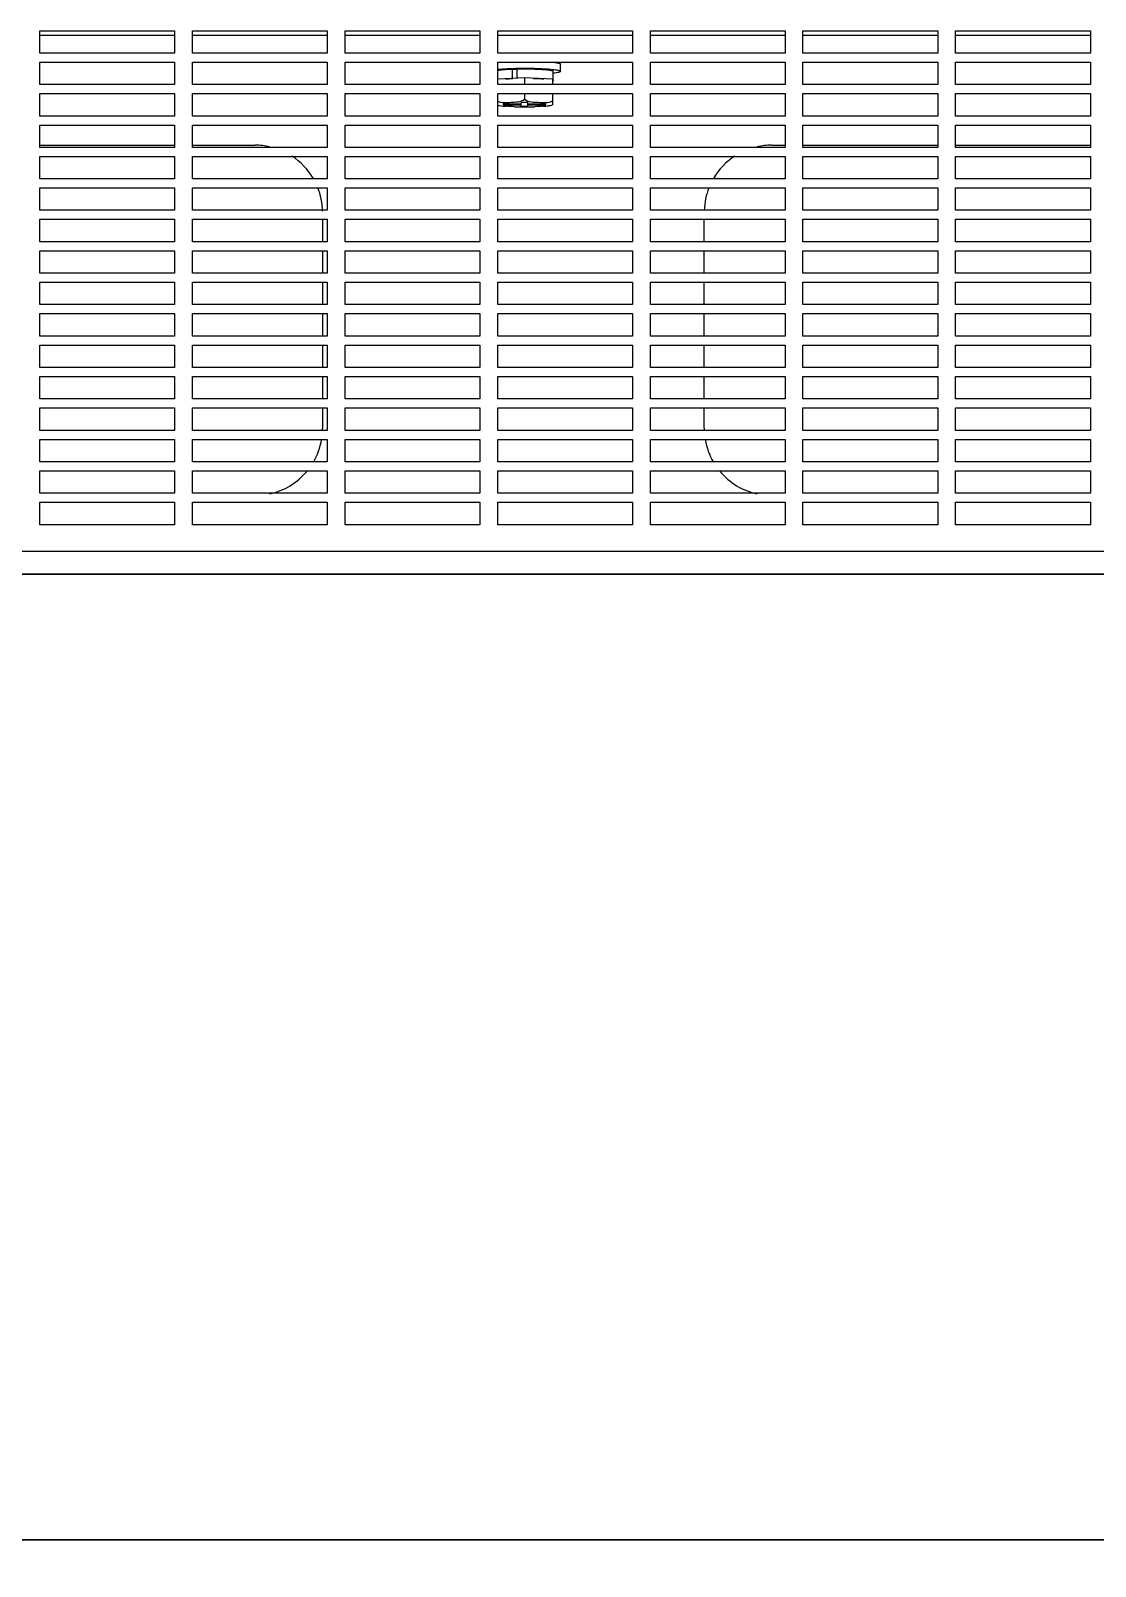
# Model space of a CAD drawing. Extents: x 61367 to 140945, y -1257 to 25588.
# Drawn here: x 82133 to 82370.1, y 18000.2 to 18342.1 of the extents above; entities that cross this region are included whole.
import ezdxf

# ---------------------------------------------------------------- set-up
doc = ezdxf.new("R2010")
doc.units = 0
doc.header["$MEASUREMENT"] = 0
doc.layers.get('0').update_dxf_attribs({"linetype": 'CONTINUOUS'})
for name, color, linetype in [('2401-00258-M8-20HWMC_0', 7, 'CONTINUOUS'), ('4212-88600-1_0', 7, 'CONTINUOUS'), ('4215-06931_0', 7, 'CONTINUOUS')]:
    doc.layers.add(name, color=color, linetype=linetype)
doc.layers.add('THICK', color=7, linetype='CONTINUOUS', lineweight=0)

# ---------------------------------------------------------------- blocks, each defined once
blk = doc.blocks.new('RYTYHTR')
at = {"layer": '2401-00258-M8-20HWMC_0', "color": 7, "linetype": 'Continuous'}
for p, q in [((-35607.6, -69609.71), (-35606.56, -69609.8)), ((-35607.6, -69611.8), (-35607.6, -69609.71)), ((-35606.56, -69611.76), (-35606.56, -69609.67)), ((-35598.54, -69612.3), (-35598.54, -69610.21)), ((-35596.9, -69610.21), (-35596.9, -69608.62)), ((-35604.9, -69611.68), (-35610.9, -69611.98)), ((-35607.6, -69611.8), (-35607.52, -69611.81)), ((-35598.68, -69611.99), (-35604.9, -69611.68)), ((-35604.9, -69611.68), (-35604.9, -69613.16)), ((-35598.68, -69611.99), (-35598.68, -69613.16)), ((-35605.65, -69617.52), (-35609.65, -69617.52)), ((-35609.65, -69617.52), (-35609.65, -69617.65)), ((-35609.65, -69617.65), (-35605.65, -69617.65)), ((-35604.15, -69617.17), (-35605.65, -69617.17)), ((-35605.65, -69618), (-35605.65, -69617.17)), ((-35605.65, -69618), (-35604.15, -69618)), ((-35604.9, -69615.16), (-35604.9, -69616.44)), ((-35604.15, -69618), (-35604.15, -69617.17)), ((-35600.15, -69617.52), (-35604.15, -69617.52)), ((-35604.15, -69617.65), (-35600.15, -69617.65)), ((-35600.15, -69617.65), (-35600.15, -69617.52)), ((-35598.68, -69615.16), (-35598.68, -69617.7))]:
    blk.add_line(p, q, dxfattribs=at)
for centre, radius, start, end in [((-35604.95, -69551.24), 66.89, 268.1037, 270.0417), ((-35604.89, -69548.94), 69.19, 269.9905, 271.8641)]:
    blk.add_arc(centre, radius, start, end, dxfattribs=at)
for points, knots in [([(-35610.92, -69609.75), (-35609.56, -69609.62), (-35607.4, -69609.53), (-35604.46, -69609.5), (-35602.17, -69609.54), (-35600.13, -69609.64), (-35598.67, -69609.76), (-35597.77, -69609.89), (-35597.31, -69609.99), (-35597.05, -69610.06), (-35596.9, -69610.16), (-35596.9, -69610.21)], [0, 0, 0, 0, 0.288923, 0.459094, 0.626317, 0.775523, 0.893341, 0.937113, 0.969516, 0.990129, 1, 1, 1, 1]), ([(-35610.92, -69610.03), (-35610.5, -69609.92), (-35609.39, -69609.81), (-35608.28, -69609.73), (-35607.6, -69609.71)], [0, 0, 0, 0, 0.38962, 1, 1, 1, 1]), ([(-35606.56, -69609.67), (-35605.6, -69609.65), (-35604.17, -69609.65), (-35602.33, -69609.7), (-35601.1, -69609.76), (-35600.08, -69609.84), (-35599.27, -69609.94), (-35598.84, -69610.03), (-35598.54, -69610.14), (-35598.54, -69610.21)], [0, 0, 0, 0, 0.357293, 0.528739, 0.683383, 0.813244, 0.911727, 0.974179, 1, 1, 1, 1]), ([(-35598.81, -69608.16), (-35598.54, -69608.19), (-35598.07, -69608.24), (-35597.46, -69608.36), (-35597.11, -69608.44), (-35596.9, -69608.56), (-35596.9, -69608.62)], [0, 0, 0, 0, 0.411985, 0.718564, 0.912605, 1, 1, 1, 1]), ([(-35596.9, -69610.21), (-35596.9, -69610.26), (-35597.07, -69610.37), (-35597.37, -69610.45), (-35597.89, -69610.55), (-35598.3, -69610.6), (-35598.53, -69610.63)], [0, 0, 0, 0, 0.090053, 0.283579, 0.588668, 1, 1, 1, 1]), ([(-35609.16, -69611.89), (-35609.04, -69611.88), (-35608.52, -69611.84), (-35608, -69611.82), (-35607.6, -69611.8)], [0, 0, 0, 0, 0.231177, 1, 1, 1, 1]), ([(-35602.93, -69611.77), (-35602.73, -69611.78), (-35601.96, -69611.81), (-35601.2, -69611.85), (-35600.65, -69611.89)], [0, 0, 0, 0, 0.27107, 1, 1, 1, 1]), ([(-35598.68, -69612.19), (-35598.66, -69612.2), (-35598.6, -69612.22), (-35598.54, -69612.26), (-35598.54, -69612.3)], [0, 0, 0, 0, 0.364218, 1, 1, 1, 1]), ([(-35598.54, -69612.3), (-35598.54, -69612.31), (-35598.56, -69612.37), (-35598.63, -69612.4), (-35598.68, -69612.42)], [0, 0, 0, 0, 0.162643, 1, 1, 1, 1]), ([(-35610.91, -69617.76), (-35610.78, -69617.79), (-35610.15, -69617.9), (-35609.51, -69617.96), (-35609, -69617.99)], [0, 0, 0, 0, 0.203459, 1, 1, 1, 1]), ([(-35610.9, -69616.89), (-35610.45, -69617.12), (-35609.4, -69617.19), (-35607.88, -69617.1), (-35606.36, -69617.04), (-35605.29, -69616.78), (-35604.9, -69616.44)], [0, 0, 0, 0, 0.246957, 0.496436, 0.74644, 1, 1, 1, 1]), ([(-35604.9, -69616.44), (-35604.5, -69616.79), (-35603.38, -69617.05), (-35601.79, -69617.1), (-35600.23, -69617.2), (-35599.09, -69617.07), (-35598.68, -69616.75)], [0, 0, 0, 0, 0.253578, 0.503891, 0.753616, 1, 1, 1, 1]), ([(-35600.81, -69617.99), (-35600.4, -69617.96), (-35599.68, -69617.9), (-35598.97, -69617.79), (-35598.68, -69617.7)], [0, 0, 0, 0, 0.573206, 1, 1, 1, 1])]:
    blk.add_open_spline(points, degree=3, knots=knots, dxfattribs=at)
for points in [[(-35607.17, -69618.09), (-35607.78, -69618.07), (-35608.39, -69618.04), (-35609, -69617.99)], [(-35600.81, -69617.99), (-35601.42, -69618.04), (-35602.03, -69618.07), (-35602.64, -69618.09)]]:
    blk.add_open_spline(points, degree=3, dxfattribs=at)
at = {"layer": '4212-88600-1_0', "color": 7, "linetype": 'Continuous'}
for p, q in [((-35712.9, -69602.16), (-35682.9, -69602.16)), ((-35678.9, -69602.16), (-35648.9, -69602.16)), ((-35644.9, -69602.16), (-35614.9, -69602.16)), ((-35610.9, -69602.16), (-35580.9, -69602.16)), ((-35576.9, -69602.16), (-35546.9, -69602.16)), ((-35542.9, -69602.16), (-35512.9, -69602.16)), ((-35508.9, -69602.16), (-35478.9, -69602.16)), ((-35712.9, -69626.66), (-35682.9, -69626.66)), ((-35678.9, -69626.66), (-35664.9, -69626.66)), ((-35549.9, -69626.66), (-35546.9, -69626.66)), ((-35542.9, -69626.66), (-35512.9, -69626.66)), ((-35508.9, -69626.66), (-35478.9, -69626.66)), ((-35649.9, -69643.16), (-35649.9, -69648.16)), ((-35564.9, -69648.16), (-35564.9, -69643.16)), ((-35649.9, -69650.16), (-35649.9, -69655.16)), ((-35564.9, -69655.16), (-35564.9, -69650.16)), ((-35649.9, -69657.16), (-35649.9, -69662.16)), ((-35564.9, -69662.16), (-35564.9, -69657.16)), ((-35649.9, -69664.16), (-35649.9, -69669.16)), ((-35564.9, -69669.16), (-35564.9, -69664.16)), ((-35649.9, -69671.16), (-35649.9, -69676.16)), ((-35564.9, -69676.16), (-35564.9, -69671.16)), ((-35649.9, -69678.16), (-35649.9, -69683.16)), ((-35564.9, -69683.16), (-35564.9, -69678.16)), ((-35649.9, -69685.16), (-35649.9, -69689.66)), ((-35564.9, -69689.66), (-35564.9, -69685.16)), ((-35917.4, -69722.16), (-34252.4, -69722.16))]:
    blk.add_line(p, q, dxfattribs=at)
for centre, start, end in [((-35664.9, -69641.66), 77.6568, 90), ((-35549.9, -69641.66), 90, 102.3432), ((-35664.9, -69641.66), 30.3556, 57.0538), ((-35549.9, -69641.66), 122.9462, 149.6444), ((-35664.9, -69641.66), 1.3311, 21.6938), ((-35549.9, -69641.66), 158.3062, 178.006), ((-35664.9, -69689.66), 358.6689, 0), ((-35549.9, -69689.66), 180, 181.994), ((-35664.9, -69689.66), 329.6444, 350.1855), ((-35549.9, -69689.66), 189.8145, 210.3556), ((-35664.9, -69689.66), 282.3432, 320.3227), ((-35549.9, -69689.66), 219.6773, 257.6568)]:
    blk.add_arc(centre, 15, start, end, dxfattribs=at)
at = {"layer": '4215-06931_0', "color": 7, "linetype": 'Continuous'}
for p, q in [((-35712.9, -69601.16), (-35682.9, -69601.16)), ((-35712.9, -69606.16), (-35712.9, -69601.16)), ((-35682.9, -69601.16), (-35682.9, -69606.16)), ((-35678.9, -69601.16), (-35648.9, -69601.16)), ((-35678.9, -69606.16), (-35678.9, -69601.16)), ((-35648.9, -69601.16), (-35648.9, -69606.16)), ((-35644.9, -69601.16), (-35614.9, -69601.16)), ((-35644.9, -69606.16), (-35644.9, -69601.16)), ((-35614.9, -69601.16), (-35614.9, -69606.16)), ((-35610.9, -69601.16), (-35580.9, -69601.16)), ((-35610.9, -69606.16), (-35610.9, -69601.16)), ((-35580.9, -69601.16), (-35580.9, -69606.16)), ((-35576.9, -69601.16), (-35546.9, -69601.16)), ((-35576.9, -69606.16), (-35576.9, -69601.16)), ((-35546.9, -69601.16), (-35546.9, -69606.16)), ((-35542.9, -69601.16), (-35512.9, -69601.16)), ((-35542.9, -69606.16), (-35542.9, -69601.16)), ((-35512.9, -69601.16), (-35512.9, -69606.16)), ((-35508.9, -69601.16), (-35478.9, -69601.16)), ((-35508.9, -69606.16), (-35508.9, -69601.16)), ((-35478.9, -69601.16), (-35478.9, -69606.16)), ((-35682.9, -69606.16), (-35712.9, -69606.16)), ((-35648.9, -69606.16), (-35678.9, -69606.16)), ((-35614.9, -69606.16), (-35644.9, -69606.16)), ((-35580.9, -69606.16), (-35610.9, -69606.16)), ((-35546.9, -69606.16), (-35576.9, -69606.16)), ((-35512.9, -69606.16), (-35542.9, -69606.16)), ((-35478.9, -69606.16), (-35508.9, -69606.16)), ((-35712.9, -69608.16), (-35682.9, -69608.16)), ((-35712.9, -69613.16), (-35712.9, -69608.16)), ((-35682.9, -69608.16), (-35682.9, -69613.16)), ((-35678.9, -69608.16), (-35648.9, -69608.16)), ((-35678.9, -69613.16), (-35678.9, -69608.16)), ((-35648.9, -69608.16), (-35648.9, -69613.16)), ((-35644.9, -69608.16), (-35614.9, -69608.16)), ((-35644.9, -69613.16), (-35644.9, -69608.16)), ((-35614.9, -69608.16), (-35614.9, -69613.16)), ((-35610.9, -69608.16), (-35580.9, -69608.16)), ((-35610.9, -69613.16), (-35610.9, -69608.16)), ((-35580.9, -69608.16), (-35580.9, -69613.16)), ((-35576.9, -69608.16), (-35546.9, -69608.16)), ((-35576.9, -69613.16), (-35576.9, -69608.16)), ((-35546.9, -69608.16), (-35546.9, -69613.16)), ((-35542.9, -69608.16), (-35512.9, -69608.16)), ((-35542.9, -69613.16), (-35542.9, -69608.16)), ((-35512.9, -69608.16), (-35512.9, -69613.16)), ((-35508.9, -69608.16), (-35478.9, -69608.16)), ((-35508.9, -69613.16), (-35508.9, -69608.16)), ((-35478.9, -69608.16), (-35478.9, -69613.16)), ((-35682.9, -69613.16), (-35712.9, -69613.16)), ((-35648.9, -69613.16), (-35678.9, -69613.16)), ((-35614.9, -69613.16), (-35644.9, -69613.16)), ((-35580.9, -69613.16), (-35610.9, -69613.16)), ((-35546.9, -69613.16), (-35576.9, -69613.16)), ((-35512.9, -69613.16), (-35542.9, -69613.16)), ((-35478.9, -69613.16), (-35508.9, -69613.16)), ((-35712.9, -69615.16), (-35682.9, -69615.16)), ((-35712.9, -69620.16), (-35712.9, -69615.16)), ((-35682.9, -69615.16), (-35682.9, -69620.16)), ((-35678.9, -69615.16), (-35648.9, -69615.16)), ((-35678.9, -69620.16), (-35678.9, -69615.16)), ((-35648.9, -69615.16), (-35648.9, -69620.16)), ((-35644.9, -69615.16), (-35614.9, -69615.16)), ((-35644.9, -69620.16), (-35644.9, -69615.16)), ((-35614.9, -69615.16), (-35614.9, -69620.16)), ((-35610.9, -69615.16), (-35580.9, -69615.16)), ((-35610.9, -69620.16), (-35610.9, -69615.16)), ((-35580.9, -69615.16), (-35580.9, -69620.16)), ((-35576.9, -69615.16), (-35546.9, -69615.16)), ((-35576.9, -69620.16), (-35576.9, -69615.16)), ((-35546.9, -69615.16), (-35546.9, -69620.16)), ((-35542.9, -69615.16), (-35512.9, -69615.16)), ((-35542.9, -69620.16), (-35542.9, -69615.16)), ((-35512.9, -69615.16), (-35512.9, -69620.16)), ((-35508.9, -69615.16), (-35478.9, -69615.16)), ((-35508.9, -69620.16), (-35508.9, -69615.16)), ((-35478.9, -69615.16), (-35478.9, -69620.16)), ((-35682.9, -69620.16), (-35712.9, -69620.16)), ((-35648.9, -69620.16), (-35678.9, -69620.16)), ((-35614.9, -69620.16), (-35644.9, -69620.16)), ((-35580.9, -69620.16), (-35610.9, -69620.16)), ((-35546.9, -69620.16), (-35576.9, -69620.16)), ((-35512.9, -69620.16), (-35542.9, -69620.16)), ((-35478.9, -69620.16), (-35508.9, -69620.16)), ((-35712.9, -69622.16), (-35682.9, -69622.16)), ((-35712.9, -69627.16), (-35712.9, -69622.16)), ((-35682.9, -69622.16), (-35682.9, -69627.16)), ((-35678.9, -69622.16), (-35648.9, -69622.16)), ((-35678.9, -69627.16), (-35678.9, -69622.16)), ((-35648.9, -69622.16), (-35648.9, -69627.16)), ((-35644.9, -69622.16), (-35614.9, -69622.16)), ((-35644.9, -69627.16), (-35644.9, -69622.16)), ((-35614.9, -69622.16), (-35614.9, -69627.16)), ((-35610.9, -69622.16), (-35580.9, -69622.16)), ((-35610.9, -69627.16), (-35610.9, -69622.16)), ((-35580.9, -69622.16), (-35580.9, -69627.16)), ((-35576.9, -69622.16), (-35546.9, -69622.16)), ((-35576.9, -69627.16), (-35576.9, -69622.16)), ((-35546.9, -69622.16), (-35546.9, -69627.16)), ((-35542.9, -69622.16), (-35512.9, -69622.16)), ((-35542.9, -69627.16), (-35542.9, -69622.16)), ((-35512.9, -69622.16), (-35512.9, -69627.16)), ((-35508.9, -69622.16), (-35478.9, -69622.16)), ((-35508.9, -69627.16), (-35508.9, -69622.16)), ((-35478.9, -69622.16), (-35478.9, -69627.16)), ((-35682.9, -69627.16), (-35712.9, -69627.16)), ((-35648.9, -69627.16), (-35678.9, -69627.16)), ((-35614.9, -69627.16), (-35644.9, -69627.16)), ((-35580.9, -69627.16), (-35610.9, -69627.16)), ((-35546.9, -69627.16), (-35576.9, -69627.16)), ((-35512.9, -69627.16), (-35542.9, -69627.16)), ((-35478.9, -69627.16), (-35508.9, -69627.16)), ((-35712.9, -69629.16), (-35682.9, -69629.16)), ((-35712.9, -69634.16), (-35712.9, -69629.16)), ((-35682.9, -69629.16), (-35682.9, -69634.16)), ((-35678.9, -69629.16), (-35648.9, -69629.16)), ((-35678.9, -69634.16), (-35678.9, -69629.16)), ((-35648.9, -69629.16), (-35648.9, -69634.16)), ((-35644.9, -69629.16), (-35614.9, -69629.16)), ((-35644.9, -69634.16), (-35644.9, -69629.16)), ((-35614.9, -69629.16), (-35614.9, -69634.16)), ((-35610.9, -69629.16), (-35580.9, -69629.16)), ((-35610.9, -69634.16), (-35610.9, -69629.16)), ((-35580.9, -69629.16), (-35580.9, -69634.16)), ((-35576.9, -69629.16), (-35546.9, -69629.16)), ((-35576.9, -69634.16), (-35576.9, -69629.16)), ((-35546.9, -69629.16), (-35546.9, -69634.16)), ((-35542.9, -69629.16), (-35512.9, -69629.16)), ((-35542.9, -69634.16), (-35542.9, -69629.16)), ((-35512.9, -69629.16), (-35512.9, -69634.16)), ((-35508.9, -69629.16), (-35478.9, -69629.16)), ((-35508.9, -69634.16), (-35508.9, -69629.16)), ((-35478.9, -69629.16), (-35478.9, -69634.16)), ((-35682.9, -69634.16), (-35712.9, -69634.16)), ((-35648.9, -69634.16), (-35678.9, -69634.16)), ((-35614.9, -69634.16), (-35644.9, -69634.16)), ((-35580.9, -69634.16), (-35610.9, -69634.16)), ((-35546.9, -69634.16), (-35576.9, -69634.16)), ((-35512.9, -69634.16), (-35542.9, -69634.16)), ((-35478.9, -69634.16), (-35508.9, -69634.16)), ((-35712.9, -69636.16), (-35682.9, -69636.16)), ((-35712.9, -69641.16), (-35712.9, -69636.16)), ((-35682.9, -69636.16), (-35682.9, -69641.16)), ((-35678.9, -69636.16), (-35648.9, -69636.16)), ((-35678.9, -69641.16), (-35678.9, -69636.16)), ((-35648.9, -69636.16), (-35648.9, -69641.16)), ((-35644.9, -69636.16), (-35614.9, -69636.16)), ((-35644.9, -69641.16), (-35644.9, -69636.16)), ((-35614.9, -69636.16), (-35614.9, -69641.16)), ((-35610.9, -69636.16), (-35580.9, -69636.16)), ((-35610.9, -69641.16), (-35610.9, -69636.16)), ((-35580.9, -69636.16), (-35580.9, -69641.16)), ((-35576.9, -69636.16), (-35546.9, -69636.16)), ((-35576.9, -69641.16), (-35576.9, -69636.16)), ((-35546.9, -69636.16), (-35546.9, -69641.16)), ((-35542.9, -69636.16), (-35512.9, -69636.16)), ((-35542.9, -69641.16), (-35542.9, -69636.16)), ((-35512.9, -69636.16), (-35512.9, -69641.16)), ((-35508.9, -69636.16), (-35478.9, -69636.16)), ((-35508.9, -69641.16), (-35508.9, -69636.16)), ((-35478.9, -69636.16), (-35478.9, -69641.16)), ((-35682.9, -69641.16), (-35712.9, -69641.16)), ((-35648.9, -69641.16), (-35678.9, -69641.16)), ((-35614.9, -69641.16), (-35644.9, -69641.16)), ((-35580.9, -69641.16), (-35610.9, -69641.16)), ((-35546.9, -69641.16), (-35576.9, -69641.16)), ((-35512.9, -69641.16), (-35542.9, -69641.16)), ((-35478.9, -69641.16), (-35508.9, -69641.16)), ((-35712.9, -69643.16), (-35682.9, -69643.16)), ((-35712.9, -69648.16), (-35712.9, -69643.16)), ((-35682.9, -69643.16), (-35682.9, -69648.16)), ((-35678.9, -69643.16), (-35648.9, -69643.16)), ((-35678.9, -69648.16), (-35678.9, -69643.16)), ((-35648.9, -69643.16), (-35648.9, -69648.16)), ((-35644.9, -69643.16), (-35614.9, -69643.16)), ((-35644.9, -69648.16), (-35644.9, -69643.16)), ((-35614.9, -69643.16), (-35614.9, -69648.16)), ((-35610.9, -69643.16), (-35580.9, -69643.16)), ((-35610.9, -69648.16), (-35610.9, -69643.16)), ((-35580.9, -69643.16), (-35580.9, -69648.16)), ((-35576.9, -69643.16), (-35546.9, -69643.16)), ((-35576.9, -69648.16), (-35576.9, -69643.16)), ((-35546.9, -69643.16), (-35546.9, -69648.16)), ((-35542.9, -69643.16), (-35512.9, -69643.16)), ((-35542.9, -69648.16), (-35542.9, -69643.16)), ((-35512.9, -69643.16), (-35512.9, -69648.16)), ((-35508.9, -69643.16), (-35478.9, -69643.16)), ((-35508.9, -69648.16), (-35508.9, -69643.16)), ((-35478.9, -69643.16), (-35478.9, -69648.16)), ((-35682.9, -69648.16), (-35712.9, -69648.16)), ((-35648.9, -69648.16), (-35678.9, -69648.16)), ((-35614.9, -69648.16), (-35644.9, -69648.16)), ((-35580.9, -69648.16), (-35610.9, -69648.16)), ((-35546.9, -69648.16), (-35576.9, -69648.16)), ((-35512.9, -69648.16), (-35542.9, -69648.16)), ((-35478.9, -69648.16), (-35508.9, -69648.16)), ((-35712.9, -69650.16), (-35682.9, -69650.16)), ((-35712.9, -69655.16), (-35712.9, -69650.16)), ((-35682.9, -69650.16), (-35682.9, -69655.16)), ((-35678.9, -69650.16), (-35648.9, -69650.16)), ((-35678.9, -69655.16), (-35678.9, -69650.16)), ((-35648.9, -69650.16), (-35648.9, -69655.16)), ((-35644.9, -69650.16), (-35614.9, -69650.16)), ((-35644.9, -69655.16), (-35644.9, -69650.16)), ((-35614.9, -69650.16), (-35614.9, -69655.16)), ((-35610.9, -69650.16), (-35580.9, -69650.16)), ((-35610.9, -69655.16), (-35610.9, -69650.16)), ((-35580.9, -69650.16), (-35580.9, -69655.16)), ((-35576.9, -69650.16), (-35546.9, -69650.16)), ((-35576.9, -69655.16), (-35576.9, -69650.16)), ((-35546.9, -69650.16), (-35546.9, -69655.16)), ((-35542.9, -69650.16), (-35512.9, -69650.16)), ((-35542.9, -69655.16), (-35542.9, -69650.16)), ((-35512.9, -69650.16), (-35512.9, -69655.16)), ((-35508.9, -69650.16), (-35478.9, -69650.16)), ((-35508.9, -69655.16), (-35508.9, -69650.16)), ((-35478.9, -69650.16), (-35478.9, -69655.16)), ((-35682.9, -69655.16), (-35712.9, -69655.16)), ((-35648.9, -69655.16), (-35678.9, -69655.16)), ((-35614.9, -69655.16), (-35644.9, -69655.16)), ((-35580.9, -69655.16), (-35610.9, -69655.16)), ((-35546.9, -69655.16), (-35576.9, -69655.16)), ((-35512.9, -69655.16), (-35542.9, -69655.16)), ((-35478.9, -69655.16), (-35508.9, -69655.16)), ((-35712.9, -69657.16), (-35682.9, -69657.16)), ((-35712.9, -69662.16), (-35712.9, -69657.16)), ((-35682.9, -69657.16), (-35682.9, -69662.16)), ((-35678.9, -69657.16), (-35648.9, -69657.16)), ((-35678.9, -69662.16), (-35678.9, -69657.16)), ((-35648.9, -69657.16), (-35648.9, -69662.16)), ((-35644.9, -69657.16), (-35614.9, -69657.16)), ((-35644.9, -69662.16), (-35644.9, -69657.16)), ((-35614.9, -69657.16), (-35614.9, -69662.16)), ((-35610.9, -69657.16), (-35580.9, -69657.16)), ((-35610.9, -69662.16), (-35610.9, -69657.16)), ((-35580.9, -69657.16), (-35580.9, -69662.16)), ((-35576.9, -69657.16), (-35546.9, -69657.16)), ((-35576.9, -69662.16), (-35576.9, -69657.16)), ((-35546.9, -69657.16), (-35546.9, -69662.16)), ((-35542.9, -69657.16), (-35512.9, -69657.16)), ((-35542.9, -69662.16), (-35542.9, -69657.16)), ((-35512.9, -69657.16), (-35512.9, -69662.16)), ((-35508.9, -69657.16), (-35478.9, -69657.16)), ((-35508.9, -69662.16), (-35508.9, -69657.16)), ((-35478.9, -69657.16), (-35478.9, -69662.16)), ((-35682.9, -69662.16), (-35712.9, -69662.16)), ((-35648.9, -69662.16), (-35678.9, -69662.16)), ((-35614.9, -69662.16), (-35644.9, -69662.16)), ((-35580.9, -69662.16), (-35610.9, -69662.16)), ((-35546.9, -69662.16), (-35576.9, -69662.16)), ((-35512.9, -69662.16), (-35542.9, -69662.16)), ((-35478.9, -69662.16), (-35508.9, -69662.16)), ((-35712.9, -69664.16), (-35682.9, -69664.16)), ((-35712.9, -69669.16), (-35712.9, -69664.16)), ((-35682.9, -69664.16), (-35682.9, -69669.16)), ((-35678.9, -69664.16), (-35648.9, -69664.16)), ((-35678.9, -69669.16), (-35678.9, -69664.16)), ((-35648.9, -69664.16), (-35648.9, -69669.16)), ((-35644.9, -69664.16), (-35614.9, -69664.16)), ((-35644.9, -69669.16), (-35644.9, -69664.16)), ((-35614.9, -69664.16), (-35614.9, -69669.16)), ((-35610.9, -69664.16), (-35580.9, -69664.16)), ((-35610.9, -69669.16), (-35610.9, -69664.16)), ((-35580.9, -69664.16), (-35580.9, -69669.16)), ((-35576.9, -69664.16), (-35546.9, -69664.16)), ((-35576.9, -69669.16), (-35576.9, -69664.16)), ((-35546.9, -69664.16), (-35546.9, -69669.16)), ((-35542.9, -69664.16), (-35512.9, -69664.16)), ((-35542.9, -69669.16), (-35542.9, -69664.16)), ((-35512.9, -69664.16), (-35512.9, -69669.16)), ((-35508.9, -69664.16), (-35478.9, -69664.16)), ((-35508.9, -69669.16), (-35508.9, -69664.16)), ((-35478.9, -69664.16), (-35478.9, -69669.16)), ((-35682.9, -69669.16), (-35712.9, -69669.16)), ((-35648.9, -69669.16), (-35678.9, -69669.16)), ((-35614.9, -69669.16), (-35644.9, -69669.16)), ((-35580.9, -69669.16), (-35610.9, -69669.16)), ((-35546.9, -69669.16), (-35576.9, -69669.16)), ((-35512.9, -69669.16), (-35542.9, -69669.16)), ((-35478.9, -69669.16), (-35508.9, -69669.16)), ((-35712.9, -69671.16), (-35682.9, -69671.16)), ((-35712.9, -69676.16), (-35712.9, -69671.16)), ((-35682.9, -69671.16), (-35682.9, -69676.16)), ((-35678.9, -69671.16), (-35648.9, -69671.16)), ((-35678.9, -69676.16), (-35678.9, -69671.16)), ((-35648.9, -69671.16), (-35648.9, -69676.16)), ((-35644.9, -69671.16), (-35614.9, -69671.16)), ((-35644.9, -69676.16), (-35644.9, -69671.16)), ((-35614.9, -69671.16), (-35614.9, -69676.16)), ((-35610.9, -69671.16), (-35580.9, -69671.16)), ((-35610.9, -69676.16), (-35610.9, -69671.16)), ((-35580.9, -69671.16), (-35580.9, -69676.16)), ((-35576.9, -69671.16), (-35546.9, -69671.16)), ((-35576.9, -69676.16), (-35576.9, -69671.16)), ((-35546.9, -69671.16), (-35546.9, -69676.16)), ((-35542.9, -69671.16), (-35512.9, -69671.16)), ((-35542.9, -69676.16), (-35542.9, -69671.16)), ((-35512.9, -69671.16), (-35512.9, -69676.16)), ((-35508.9, -69671.16), (-35478.9, -69671.16)), ((-35508.9, -69676.16), (-35508.9, -69671.16)), ((-35478.9, -69671.16), (-35478.9, -69676.16)), ((-35682.9, -69676.16), (-35712.9, -69676.16)), ((-35648.9, -69676.16), (-35678.9, -69676.16)), ((-35614.9, -69676.16), (-35644.9, -69676.16)), ((-35580.9, -69676.16), (-35610.9, -69676.16)), ((-35546.9, -69676.16), (-35576.9, -69676.16)), ((-35512.9, -69676.16), (-35542.9, -69676.16)), ((-35478.9, -69676.16), (-35508.9, -69676.16)), ((-35712.9, -69678.16), (-35682.9, -69678.16)), ((-35712.9, -69683.16), (-35712.9, -69678.16)), ((-35682.9, -69678.16), (-35682.9, -69683.16)), ((-35678.9, -69678.16), (-35648.9, -69678.16)), ((-35678.9, -69683.16), (-35678.9, -69678.16)), ((-35648.9, -69678.16), (-35648.9, -69683.16)), ((-35644.9, -69678.16), (-35614.9, -69678.16)), ((-35644.9, -69683.16), (-35644.9, -69678.16)), ((-35614.9, -69678.16), (-35614.9, -69683.16)), ((-35610.9, -69678.16), (-35580.9, -69678.16)), ((-35610.9, -69683.16), (-35610.9, -69678.16)), ((-35580.9, -69678.16), (-35580.9, -69683.16)), ((-35576.9, -69678.16), (-35546.9, -69678.16)), ((-35576.9, -69683.16), (-35576.9, -69678.16)), ((-35546.9, -69678.16), (-35546.9, -69683.16)), ((-35542.9, -69678.16), (-35512.9, -69678.16)), ((-35542.9, -69683.16), (-35542.9, -69678.16)), ((-35512.9, -69678.16), (-35512.9, -69683.16)), ((-35508.9, -69678.16), (-35478.9, -69678.16)), ((-35508.9, -69683.16), (-35508.9, -69678.16)), ((-35478.9, -69678.16), (-35478.9, -69683.16)), ((-35682.9, -69683.16), (-35712.9, -69683.16)), ((-35648.9, -69683.16), (-35678.9, -69683.16)), ((-35614.9, -69683.16), (-35644.9, -69683.16)), ((-35580.9, -69683.16), (-35610.9, -69683.16)), ((-35546.9, -69683.16), (-35576.9, -69683.16)), ((-35512.9, -69683.16), (-35542.9, -69683.16)), ((-35478.9, -69683.16), (-35508.9, -69683.16)), ((-35712.9, -69685.16), (-35682.9, -69685.16)), ((-35712.9, -69690.16), (-35712.9, -69685.16)), ((-35682.9, -69685.16), (-35682.9, -69690.16)), ((-35678.9, -69685.16), (-35648.9, -69685.16)), ((-35678.9, -69690.16), (-35678.9, -69685.16)), ((-35648.9, -69685.16), (-35648.9, -69690.16)), ((-35644.9, -69685.16), (-35614.9, -69685.16)), ((-35644.9, -69690.16), (-35644.9, -69685.16)), ((-35614.9, -69685.16), (-35614.9, -69690.16)), ((-35610.9, -69685.16), (-35580.9, -69685.16)), ((-35610.9, -69690.16), (-35610.9, -69685.16)), ((-35580.9, -69685.16), (-35580.9, -69690.16)), ((-35576.9, -69685.16), (-35546.9, -69685.16)), ((-35576.9, -69690.16), (-35576.9, -69685.16)), ((-35546.9, -69685.16), (-35546.9, -69690.16)), ((-35542.9, -69685.16), (-35512.9, -69685.16)), ((-35542.9, -69690.16), (-35542.9, -69685.16)), ((-35512.9, -69685.16), (-35512.9, -69690.16)), ((-35508.9, -69685.16), (-35478.9, -69685.16)), ((-35508.9, -69690.16), (-35508.9, -69685.16)), ((-35478.9, -69685.16), (-35478.9, -69690.16)), ((-35682.9, -69690.16), (-35712.9, -69690.16)), ((-35712.9, -69692.16), (-35682.9, -69692.16)), ((-35712.9, -69697.16), (-35712.9, -69692.16)), ((-35682.9, -69692.16), (-35682.9, -69697.16)), ((-35648.9, -69690.16), (-35678.9, -69690.16)), ((-35678.9, -69692.16), (-35648.9, -69692.16)), ((-35678.9, -69697.16), (-35678.9, -69692.16)), ((-35648.9, -69692.16), (-35648.9, -69697.16)), ((-35614.9, -69690.16), (-35644.9, -69690.16)), ((-35644.9, -69692.16), (-35614.9, -69692.16)), ((-35644.9, -69697.16), (-35644.9, -69692.16)), ((-35614.9, -69692.16), (-35614.9, -69697.16)), ((-35580.9, -69690.16), (-35610.9, -69690.16)), ((-35610.9, -69692.16), (-35580.9, -69692.16)), ((-35610.9, -69697.16), (-35610.9, -69692.16)), ((-35580.9, -69692.16), (-35580.9, -69697.16)), ((-35546.9, -69690.16), (-35576.9, -69690.16)), ((-35576.9, -69692.16), (-35546.9, -69692.16)), ((-35576.9, -69697.16), (-35576.9, -69692.16)), ((-35546.9, -69692.16), (-35546.9, -69697.16)), ((-35512.9, -69690.16), (-35542.9, -69690.16)), ((-35542.9, -69692.16), (-35512.9, -69692.16)), ((-35542.9, -69697.16), (-35542.9, -69692.16)), ((-35512.9, -69692.16), (-35512.9, -69697.16)), ((-35478.9, -69690.16), (-35508.9, -69690.16)), ((-35508.9, -69692.16), (-35478.9, -69692.16)), ((-35508.9, -69697.16), (-35508.9, -69692.16)), ((-35478.9, -69692.16), (-35478.9, -69697.16)), ((-35682.9, -69697.16), (-35712.9, -69697.16)), ((-35712.9, -69699.16), (-35682.9, -69699.16)), ((-35712.9, -69704.16), (-35712.9, -69699.16)), ((-35682.9, -69699.16), (-35682.9, -69704.16)), ((-35648.9, -69697.16), (-35678.9, -69697.16)), ((-35678.9, -69699.16), (-35648.9, -69699.16)), ((-35678.9, -69704.16), (-35678.9, -69699.16)), ((-35648.9, -69699.16), (-35648.9, -69704.16)), ((-35614.9, -69697.16), (-35644.9, -69697.16)), ((-35644.9, -69699.16), (-35614.9, -69699.16)), ((-35644.9, -69704.16), (-35644.9, -69699.16)), ((-35614.9, -69699.16), (-35614.9, -69704.16)), ((-35580.9, -69697.16), (-35610.9, -69697.16)), ((-35610.9, -69699.16), (-35580.9, -69699.16)), ((-35610.9, -69704.16), (-35610.9, -69699.16)), ((-35580.9, -69699.16), (-35580.9, -69704.16)), ((-35546.9, -69697.16), (-35576.9, -69697.16)), ((-35576.9, -69699.16), (-35546.9, -69699.16)), ((-35576.9, -69704.16), (-35576.9, -69699.16)), ((-35546.9, -69699.16), (-35546.9, -69704.16)), ((-35512.9, -69697.16), (-35542.9, -69697.16)), ((-35542.9, -69699.16), (-35512.9, -69699.16)), ((-35542.9, -69704.16), (-35542.9, -69699.16)), ((-35512.9, -69699.16), (-35512.9, -69704.16)), ((-35478.9, -69697.16), (-35508.9, -69697.16)), ((-35508.9, -69699.16), (-35478.9, -69699.16)), ((-35508.9, -69704.16), (-35508.9, -69699.16)), ((-35478.9, -69699.16), (-35478.9, -69704.16)), ((-35682.9, -69704.16), (-35712.9, -69704.16)), ((-35712.9, -69706.16), (-35682.9, -69706.16)), ((-35712.9, -69711.16), (-35712.9, -69706.16)), ((-35682.9, -69706.16), (-35682.9, -69711.16)), ((-35648.9, -69704.16), (-35678.9, -69704.16)), ((-35678.9, -69706.16), (-35648.9, -69706.16)), ((-35678.9, -69711.16), (-35678.9, -69706.16)), ((-35648.9, -69706.16), (-35648.9, -69711.16)), ((-35614.9, -69704.16), (-35644.9, -69704.16)), ((-35644.9, -69706.16), (-35614.9, -69706.16)), ((-35644.9, -69711.16), (-35644.9, -69706.16)), ((-35614.9, -69706.16), (-35614.9, -69711.16)), ((-35580.9, -69704.16), (-35610.9, -69704.16)), ((-35610.9, -69706.16), (-35580.9, -69706.16)), ((-35610.9, -69711.16), (-35610.9, -69706.16)), ((-35580.9, -69706.16), (-35580.9, -69711.16)), ((-35546.9, -69704.16), (-35576.9, -69704.16)), ((-35576.9, -69706.16), (-35546.9, -69706.16)), ((-35576.9, -69711.16), (-35576.9, -69706.16)), ((-35546.9, -69706.16), (-35546.9, -69711.16)), ((-35512.9, -69704.16), (-35542.9, -69704.16)), ((-35542.9, -69706.16), (-35512.9, -69706.16)), ((-35542.9, -69711.16), (-35542.9, -69706.16)), ((-35512.9, -69706.16), (-35512.9, -69711.16)), ((-35478.9, -69704.16), (-35508.9, -69704.16)), ((-35508.9, -69706.16), (-35478.9, -69706.16)), ((-35508.9, -69711.16), (-35508.9, -69706.16)), ((-35478.9, -69706.16), (-35478.9, -69711.16)), ((-35682.9, -69711.16), (-35712.9, -69711.16)), ((-35648.9, -69711.16), (-35678.9, -69711.16)), ((-35614.9, -69711.16), (-35644.9, -69711.16)), ((-35580.9, -69711.16), (-35610.9, -69711.16)), ((-35546.9, -69711.16), (-35576.9, -69711.16)), ((-35512.9, -69711.16), (-35542.9, -69711.16)), ((-35478.9, -69711.16), (-35508.9, -69711.16)), ((-34251.9, -69717.16), (-35917.9, -69717.16))]:
    blk.add_line(p, q, dxfattribs=at)

msp = doc.modelspace()

# ---------------------------------------------------------------- linework, layer by layer
at = {"color": 5}
msp.add_lwpolyline([(81930.543, 18006.086), (83595.543, 18006.086), (83595.543, 18221.086), (81930.543, 18221.086)], close=True, dxfattribs=at)
at = {"layer": 'THICK', "lineweight": -3}
msp.add_lwpolyline([(83820.043, 17861.086), (83829.043, 17861.086), (83829.043, 18006.086), (81697.043, 18006.086), (81697.043, 17861.086), (81706.043, 17861.086), (81706.043, 17756.086), (83820.043, 17756.086)], close=True, dxfattribs=at)

# ---------------------------------------------------------------- block references
at = {"lineweight": -3}
msp.add_blockref('RYTYHTR', (117847.947, 87943.251), dxfattribs=at)

doc.saveas('drawing.dxf')
